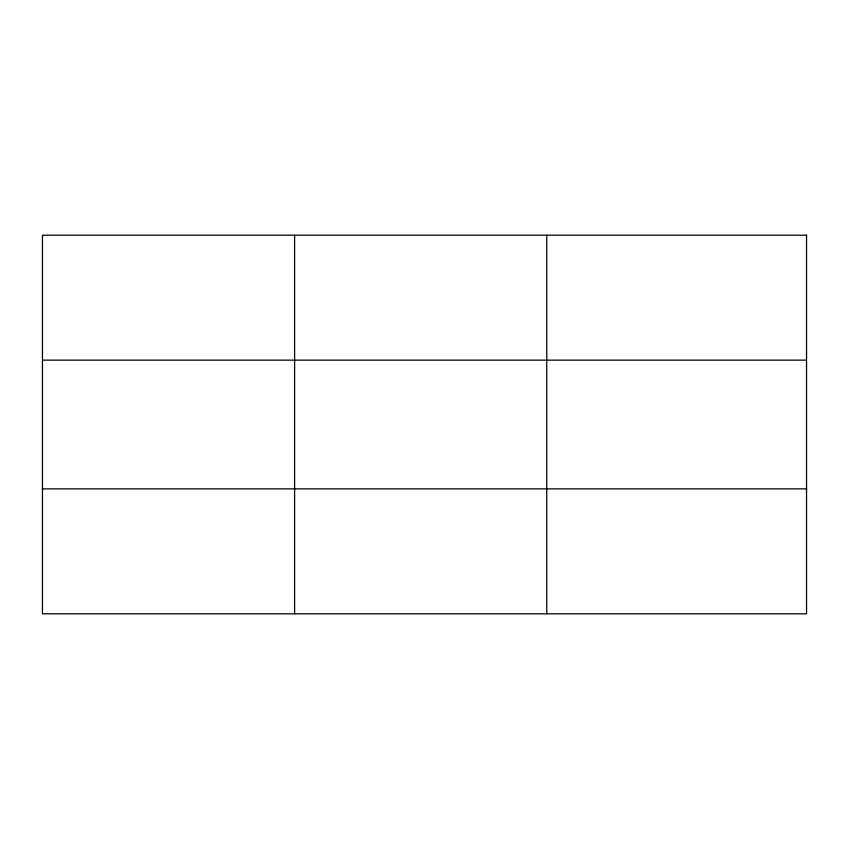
<?xml version="1.0" encoding="UTF-8"?>
<svg xmlns="http://www.w3.org/2000/svg" width="849" height="849" viewBox="0 0 849 849"><rect width="100%" height="100%" fill="white"/><g stroke="black" fill="none" stroke-linecap="round" stroke-linejoin="round"><path stroke-width="1.27" d="M294.603 613.806L294.603 235.194M546.756 613.806L546.756 235.194M42.45 360.135L806.55 360.135M42.45 488.865L806.55 488.865M806.55 235.194L806.55 613.806L42.45 613.806L42.45 235.194L806.55 235.194"/></g></svg>
